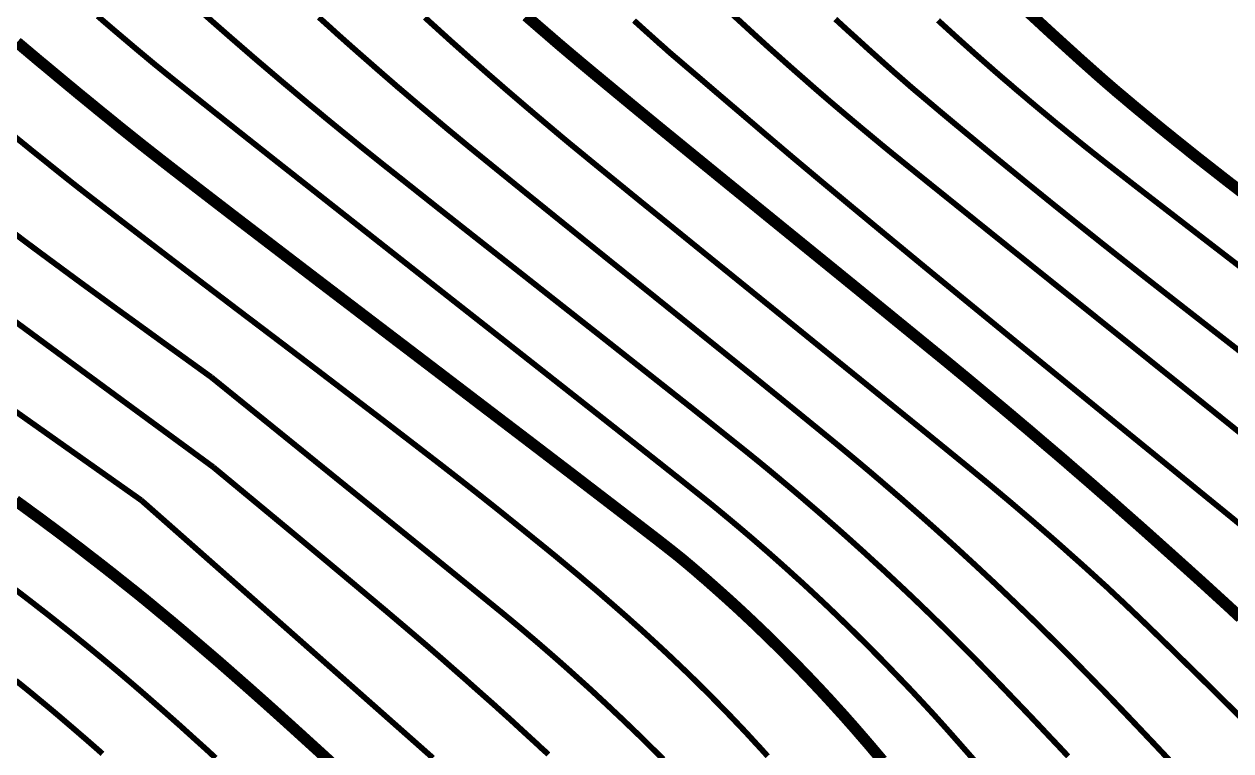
# Model space of a CAD drawing. Extents: x 36524600 to 36525730, y 2746759 to 2747713.
# Drawn here: x 36525133.72 to 36525149.49, y 2747485.99 to 2747495.48 of the extents above; entities that cross this region are included whole.
import ezdxf

# ---------------------------------------------------------------- set-up
doc = ezdxf.new("R2010")
doc.units = 0
doc.header["$LTSCALE"] = 1000
doc.header["$MEASUREMENT"] = 0
doc.layers.add('DGX', color=251, linetype='Continuous')

# ---------------------------------------------------------------- blocks, each defined once
blk = doc.blocks.new('dxt')
at = {"layer": 'DGX', "color": 253, "linetype": 'Continuous', "flags": 128}
for points, const_width in [([(36525146.775, 2747495.692), (36525146.937, 2747495.543), (36525147.094, 2747495.398), (36525147.242, 2747495.263), (36525147.38, 2747495.138), (36525147.508, 2747495.022), (36525147.626, 2747494.917), (36525147.734, 2747494.821), (36525147.833, 2747494.734), (36525147.921, 2747494.658), (36525148.005, 2747494.586), (36525148.09, 2747494.515), (36525148.174, 2747494.444), (36525148.259, 2747494.373), (36525148.344, 2747494.303), (36525148.429, 2747494.233), (36525148.514, 2747494.163), (36525148.6, 2747494.093), (36525148.686, 2747494.024), (36525148.771, 2747493.955), (36525148.858, 2747493.886), (36525148.944, 2747493.817), (36525149.03, 2747493.748), (36525149.117, 2747493.68), (36525149.204, 2747493.612), (36525149.291, 2747493.544), (36525149.378, 2747493.476), (36525149.465, 2747493.408), (36525149.553, 2747493.341), (36525149.64, 2747493.273)], 0.15), ([(36525149.669, 2747492.261), (36525149.079, 2747492.715), (36525148.601, 2747493.084), (36525148.233, 2747493.368), (36525147.977, 2747493.567), (36525147.832, 2747493.68), (36525147.742, 2747493.751), (36525147.652, 2747493.822), (36525147.563, 2747493.893), (36525147.474, 2747493.965), (36525147.385, 2747494.037), (36525147.297, 2747494.109), (36525147.208, 2747494.181), (36525147.12, 2747494.254), (36525147.032, 2747494.327), (36525146.944, 2747494.4), (36525146.857, 2747494.473), (36525146.77, 2747494.547), (36525146.682, 2747494.621), (36525146.596, 2747494.695), (36525146.509, 2747494.769), (36525146.422, 2747494.844), (36525146.333, 2747494.922), (36525146.237, 2747495.006), (36525146.134, 2747495.097), (36525146.026, 2747495.194), (36525145.91, 2747495.298), (36525145.789, 2747495.408), (36525145.66, 2747495.525)], 0.075), ([(36525149.634, 2747491.182), (36525149.162, 2747491.549), (36525148.74, 2747491.878), (36525148.369, 2747492.168), (36525148.047, 2747492.421), (36525147.775, 2747492.636), (36525147.553, 2747492.813), (36525147.359, 2747492.968), (36525147.173, 2747493.117), (36525146.995, 2747493.261), (36525146.823, 2747493.4), (36525146.66, 2747493.533), (36525146.503, 2747493.661), (36525146.354, 2747493.783), (36525146.212, 2747493.9), (36525146.078, 2747494.011), (36525145.952, 2747494.115), (36525145.833, 2747494.214), (36525145.722, 2747494.306), (36525145.619, 2747494.393), (36525145.524, 2747494.473), (36525145.436, 2747494.547), (36525145.356, 2747494.614), (36525145.276, 2747494.683), (36525145.187, 2747494.761), (36525145.088, 2747494.847), (36525144.981, 2747494.942), (36525144.865, 2747495.046), (36525144.74, 2747495.158), (36525144.606, 2747495.28), (36525144.463, 2747495.409), (36525144.318, 2747495.542)], 0.075), ([(36525149.844, 2747489.948), (36525149.497, 2747490.228), (36525149.1, 2747490.547), (36525148.655, 2747490.904), (36525148.16, 2747491.301), (36525147.617, 2747491.736), (36525147.078, 2747492.167), (36525146.598, 2747492.552), (36525146.176, 2747492.891), (36525145.813, 2747493.183), (36525145.508, 2747493.428), (36525145.261, 2747493.627), (36525145.073, 2747493.779), (36525144.943, 2747493.885), (36525144.843, 2747493.968), (36525144.743, 2747494.051), (36525144.643, 2747494.134), (36525144.543, 2747494.218), (36525144.443, 2747494.302), (36525144.344, 2747494.386), (36525144.245, 2747494.47), (36525144.146, 2747494.555), (36525144.048, 2747494.64), (36525143.95, 2747494.726), (36525143.852, 2747494.812), (36525143.754, 2747494.898), (36525143.657, 2747494.984), (36525143.56, 2747495.071), (36525143.463, 2747495.157), (36525143.366, 2747495.245), (36525143.27, 2747495.332), (36525143.174, 2747495.42), (36525143.078, 2747495.508), (36525142.982, 2747495.596)], 0.075), ([(36525149.85, 2747488.746), (36525149.512, 2747489.022), (36525149.095, 2747489.361), (36525148.601, 2747489.764), (36525148.028, 2747490.23), (36525147.377, 2747490.76), (36525146.712, 2747491.302), (36525146.096, 2747491.806), (36525145.528, 2747492.271), (36525145.01, 2747492.698), (36525144.541, 2747493.086), (36525144.12, 2747493.436), (36525143.749, 2747493.747), (36525143.427, 2747494.02), (36525143.146, 2747494.26), (36525142.899, 2747494.47), (36525142.686, 2747494.652), (36525142.507, 2747494.805), (36525142.361, 2747494.929), (36525142.25, 2747495.024), (36525142.172, 2747495.09), (36525142.129, 2747495.128), (36525142.099, 2747495.155), (36525142.062, 2747495.188), (36525142.017, 2747495.227), (36525141.966, 2747495.273), (36525141.907, 2747495.326), (36525141.841, 2747495.385), (36525141.768, 2747495.451), (36525141.688, 2747495.523)], 0.075), ([(36525149.612, 2747487.728), (36525149.443, 2747487.885), (36525149.273, 2747488.04), (36525149.102, 2747488.196), (36525148.931, 2747488.35), (36525148.763, 2747488.501), (36525148.602, 2747488.645), (36525148.448, 2747488.783), (36525148.301, 2747488.914), (36525148.16, 2747489.038), (36525148.027, 2747489.156), (36525147.901, 2747489.267), (36525147.781, 2747489.371), (36525147.666, 2747489.472), (36525147.549, 2747489.573), (36525147.433, 2747489.673), (36525147.317, 2747489.774), (36525147.2, 2747489.874), (36525147.083, 2747489.973), (36525146.966, 2747490.073), (36525146.849, 2747490.173), (36525146.731, 2747490.272), (36525146.614, 2747490.371), (36525146.496, 2747490.47), (36525146.378, 2747490.568), (36525146.26, 2747490.667), (36525146.142, 2747490.765), (36525146.024, 2747490.863), (36525145.905, 2747490.961), (36525145.762, 2747491.079), (36525145.569, 2747491.236), (36525145.326, 2747491.434), (36525145.034, 2747491.672), (36525144.692, 2747491.951), (36525144.301, 2747492.269), (36525143.86, 2747492.627), (36525143.369, 2747493.026), (36525142.877, 2747493.426), (36525142.429, 2747493.791), (36525142.027, 2747494.119), (36525141.67, 2747494.412), (36525141.359, 2747494.669), (36525141.092, 2747494.89), (36525140.871, 2747495.075), (36525140.695, 2747495.224), (36525140.547, 2747495.352), (36525140.409, 2747495.471), (36525140.28, 2747495.583)], 0.15), ([(36525149.646, 2747486.395), (36525149.482, 2747486.558), (36525149.298, 2747486.74), (36525149.095, 2747486.941), (36525148.889, 2747487.142), (36525148.699, 2747487.329), (36525148.523, 2747487.5), (36525148.362, 2747487.656), (36525148.216, 2747487.796), (36525148.085, 2747487.921), (36525147.968, 2747488.03), (36525147.867, 2747488.125), (36525147.772, 2747488.211), (36525147.678, 2747488.297), (36525147.583, 2747488.383), (36525147.488, 2747488.468), (36525147.392, 2747488.553), (36525147.297, 2747488.638), (36525147.201, 2747488.723), (36525147.105, 2747488.807), (36525147.008, 2747488.891), (36525146.911, 2747488.975), (36525146.814, 2747489.058), (36525146.717, 2747489.141), (36525146.62, 2747489.224), (36525146.522, 2747489.306), (36525146.424, 2747489.388), (36525146.326, 2747489.47), (36525146.197, 2747489.576), (36525146.009, 2747489.73), (36525145.762, 2747489.931), (36525145.455, 2747490.181), (36525145.088, 2747490.478), (36525144.661, 2747490.824), (36525144.175, 2747491.217), (36525143.63, 2747491.659), (36525143.083, 2747492.102), (36525142.592, 2747492.499), (36525142.159, 2747492.85), (36525141.782, 2747493.155), (36525141.463, 2747493.415), (36525141.2, 2747493.629), (36525140.994, 2747493.798), (36525140.845, 2747493.92), (36525140.725, 2747494.02), (36525140.605, 2747494.121), (36525140.485, 2747494.222), (36525140.366, 2747494.323), (36525140.247, 2747494.424), (36525140.128, 2747494.526), (36525140.009, 2747494.628), (36525139.891, 2747494.731), (36525139.773, 2747494.833), (36525139.655, 2747494.937), (36525139.538, 2747495.04), (36525139.421, 2747495.144), (36525139.304, 2747495.248), (36525139.188, 2747495.353), (36525139.072, 2747495.458), (36525138.956, 2747495.563)], 0.075), ([(36525148.678, 2747485.874), (36525148.48, 2747486.084), (36525148.294, 2747486.28), (36525148.122, 2747486.461), (36525147.963, 2747486.627), (36525147.817, 2747486.779), (36525147.684, 2747486.915), (36525147.558, 2747487.044), (36525147.431, 2747487.173), (36525147.304, 2747487.3), (36525147.176, 2747487.428), (36525147.047, 2747487.554), (36525146.918, 2747487.681), (36525146.789, 2747487.806), (36525146.659, 2747487.931), (36525146.528, 2747488.056), (36525146.397, 2747488.18), (36525146.265, 2747488.303), (36525146.133, 2747488.426), (36525146, 2747488.548), (36525145.867, 2747488.67), (36525145.733, 2747488.791), (36525145.599, 2747488.911), (36525145.464, 2747489.031), (36525145.328, 2747489.15), (36525145.193, 2747489.269), (36525145.056, 2747489.387), (36525144.919, 2747489.505), (36525144.782, 2747489.622), (36525144.644, 2747489.738), (36525144.505, 2747489.854), (36525144.344, 2747489.987), (36525144.136, 2747490.157), (36525143.883, 2747490.363), (36525143.584, 2747490.606), (36525143.24, 2747490.885), (36525142.849, 2747491.2), (36525142.413, 2747491.551), (36525141.931, 2747491.939), (36525141.449, 2747492.326), (36525141.014, 2747492.676), (36525140.626, 2747492.989), (36525140.284, 2747493.265), (36525139.989, 2747493.504), (36525139.74, 2747493.706), (36525139.538, 2747493.87), (36525139.383, 2747493.998), (36525139.251, 2747494.107), (36525139.12, 2747494.217), (36525138.989, 2747494.327), (36525138.858, 2747494.437), (36525138.728, 2747494.548), (36525138.597, 2747494.659), (36525138.468, 2747494.771), (36525138.339, 2747494.883), (36525138.21, 2747494.996), (36525138.081, 2747495.109), (36525137.953, 2747495.222), (36525137.825, 2747495.336), (36525137.698, 2747495.451), (36525137.571, 2747495.565)], 0.075), ([(36525147.359, 2747485.918), (36525147.232, 2747486.054), (36525147.104, 2747486.189), (36525146.978, 2747486.323), (36525146.854, 2747486.454), (36525146.731, 2747486.582), (36525146.609, 2747486.709), (36525146.49, 2747486.833), (36525146.372, 2747486.955), (36525146.255, 2747487.075), (36525146.139, 2747487.194), (36525146.022, 2747487.312), (36525145.905, 2747487.429), (36525145.787, 2747487.546), (36525145.669, 2747487.662), (36525145.55, 2747487.778), (36525145.431, 2747487.893), (36525145.311, 2747488.008), (36525145.19, 2747488.122), (36525145.069, 2747488.235), (36525144.948, 2747488.348), (36525144.825, 2747488.46), (36525144.703, 2747488.572), (36525144.58, 2747488.683), (36525144.456, 2747488.794), (36525144.332, 2747488.904), (36525144.207, 2747489.013), (36525144.082, 2747489.122), (36525143.956, 2747489.23), (36525143.83, 2747489.338), (36525143.703, 2747489.445), (36525143.576, 2747489.551), (36525143.449, 2747489.657), (36525143.32, 2747489.763), (36525143.168, 2747489.886), (36525142.967, 2747490.047), (36525142.718, 2747490.246), (36525142.421, 2747490.482), (36525142.075, 2747490.755), (36525141.681, 2747491.066), (36525141.24, 2747491.414), (36525140.749, 2747491.8), (36525140.26, 2747492.185), (36525139.821, 2747492.53), (36525139.431, 2747492.837), (36525139.091, 2747493.105), (36525138.801, 2747493.335), (36525138.561, 2747493.525), (36525138.37, 2747493.676), (36525138.23, 2747493.788), (36525138.114, 2747493.881), (36525137.999, 2747493.975), (36525137.884, 2747494.068), (36525137.769, 2747494.162), (36525137.654, 2747494.256), (36525137.54, 2747494.351), (36525137.425, 2747494.445), (36525137.312, 2747494.54), (36525137.198, 2747494.636), (36525137.084, 2747494.731), (36525136.971, 2747494.827), (36525136.858, 2747494.923), (36525136.745, 2747495.019), (36525136.633, 2747495.116), (36525136.521, 2747495.213), (36525136.409, 2747495.31), (36525136.297, 2747495.408), (36525136.185, 2747495.506), (36525136.074, 2747495.604)], 0.075), ([(36525146.158, 2747485.838), (36525146.024, 2747485.991), (36525145.899, 2747486.133), (36525145.784, 2747486.263), (36525145.678, 2747486.381), (36525145.582, 2747486.487), (36525145.495, 2747486.581), (36525145.412, 2747486.67), (36525145.33, 2747486.758), (36525145.247, 2747486.845), (36525145.163, 2747486.932), (36525145.079, 2747487.019), (36525144.995, 2747487.106), (36525144.911, 2747487.192), (36525144.826, 2747487.278), (36525144.741, 2747487.364), (36525144.655, 2747487.449), (36525144.569, 2747487.534), (36525144.483, 2747487.618), (36525144.396, 2747487.702), (36525144.309, 2747487.786), (36525144.222, 2747487.869), (36525144.134, 2747487.952), (36525144.046, 2747488.034), (36525143.958, 2747488.116), (36525143.869, 2747488.198), (36525143.779, 2747488.279), (36525143.69, 2747488.36), (36525143.6, 2747488.44), (36525143.51, 2747488.52), (36525143.419, 2747488.6), (36525143.328, 2747488.679), (36525143.237, 2747488.758), (36525143.145, 2747488.836), (36525143.053, 2747488.914), (36525142.96, 2747488.992), (36525142.867, 2747489.069), (36525142.774, 2747489.146), (36525142.681, 2747489.222), (36525142.542, 2747489.333), (36525142.315, 2747489.514), (36525141.997, 2747489.766), (36525141.59, 2747490.087), (36525141.094, 2747490.478), (36525140.508, 2747490.939), (36525139.833, 2747491.47), (36525139.068, 2747492.071), (36525138.303, 2747492.673), (36525137.626, 2747493.206), (36525137.036, 2747493.67), (36525136.535, 2747494.066), (36525136.122, 2747494.394), (36525135.797, 2747494.653), (36525135.56, 2747494.843), (36525135.411, 2747494.964), (36525135.306, 2747495.052), (36525135.201, 2747495.139), (36525135.097, 2747495.227), (36525134.993, 2747495.315), (36525134.889, 2747495.403), (36525134.785, 2747495.492), (36525134.682, 2747495.581)], 0.075), ([(36525144.932, 2747485.865), (36525144.879, 2747485.928), (36525144.829, 2747485.987), (36525144.781, 2747486.044), (36525144.732, 2747486.101), (36525144.683, 2747486.158), (36525144.634, 2747486.214), (36525144.585, 2747486.271), (36525144.536, 2747486.327), (36525144.486, 2747486.383), (36525144.437, 2747486.439), (36525144.387, 2747486.494), (36525144.336, 2747486.55), (36525144.286, 2747486.605), (36525144.236, 2747486.66), (36525144.185, 2747486.715), (36525144.134, 2747486.77), (36525144.083, 2747486.824), (36525144.031, 2747486.879), (36525143.98, 2747486.933), (36525143.928, 2747486.987), (36525143.876, 2747487.041), (36525143.824, 2747487.094), (36525143.772, 2747487.148), (36525143.719, 2747487.201), (36525143.667, 2747487.254), (36525143.614, 2747487.307), (36525143.561, 2747487.36), (36525143.508, 2747487.412), (36525143.454, 2747487.464), (36525143.401, 2747487.517), (36525143.347, 2747487.568), (36525143.293, 2747487.62), (36525143.239, 2747487.672), (36525143.184, 2747487.723), (36525143.13, 2747487.774), (36525143.075, 2747487.825), (36525143.02, 2747487.876), (36525142.965, 2747487.926), (36525142.91, 2747487.976), (36525142.854, 2747488.026), (36525142.798, 2747488.076), (36525142.742, 2747488.126), (36525142.686, 2747488.175), (36525142.63, 2747488.225), (36525142.573, 2747488.273), (36525142.517, 2747488.322), (36525142.46, 2747488.371), (36525142.403, 2747488.419), (36525142.346, 2747488.467), (36525142.288, 2747488.515), (36525142.185, 2747488.597), (36525141.992, 2747488.748), (36525141.707, 2747488.967), (36525141.331, 2747489.255), (36525140.865, 2747489.612), (36525140.308, 2747490.037), (36525139.659, 2747490.531), (36525138.92, 2747491.094), (36525138.176, 2747491.66), (36525137.513, 2747492.165), (36525136.932, 2747492.609), (36525136.431, 2747492.992), (36525136.011, 2747493.315), (36525135.673, 2747493.576), (36525135.416, 2747493.776), (36525135.239, 2747493.915), (36525135.104, 2747494.023), (36525134.968, 2747494.132), (36525134.833, 2747494.242), (36525134.698, 2747494.351), (36525134.564, 2747494.461), (36525134.429, 2747494.571), (36525134.295, 2747494.682), (36525134.161, 2747494.793), (36525134.028, 2747494.904), (36525133.894, 2747495.015), (36525133.761, 2747495.127), (36525133.628, 2747495.239)], 0.15), ([(36525133.552, 2747494.046), (36525133.701, 2747493.925), (36525133.85, 2747493.804), (36525134, 2747493.684), (36525134.15, 2747493.564), (36525134.3, 2747493.444), (36525134.474, 2747493.307), (36525134.697, 2747493.134), (36525134.967, 2747492.926), (36525135.285, 2747492.682), (36525135.651, 2747492.402), (36525136.064, 2747492.087), (36525136.526, 2747491.736), (36525137.036, 2747491.35), (36525137.547, 2747490.962), (36525138.014, 2747490.606), (36525138.438, 2747490.283), (36525138.817, 2747489.992), (36525139.152, 2747489.734), (36525139.443, 2747489.508), (36525139.69, 2747489.314), (36525139.893, 2747489.153), (36525140.068, 2747489.012), (36525140.232, 2747488.88), (36525140.384, 2747488.757), (36525140.525, 2747488.643), (36525140.654, 2747488.538), (36525140.771, 2747488.441), (36525140.877, 2747488.353), (36525140.972, 2747488.274), (36525141.06, 2747488.199), (36525141.149, 2747488.124), (36525141.237, 2747488.049), (36525141.324, 2747487.973), (36525141.412, 2747487.897), (36525141.499, 2747487.821), (36525141.586, 2747487.745), (36525141.672, 2747487.668), (36525141.759, 2747487.591), (36525141.845, 2747487.513), (36525141.93, 2747487.435), (36525142.015, 2747487.357), (36525142.1, 2747487.278), (36525142.184, 2747487.199), (36525142.268, 2747487.119), (36525142.352, 2747487.039), (36525142.435, 2747486.959), (36525142.517, 2747486.878), (36525142.6, 2747486.796), (36525142.682, 2747486.715), (36525142.763, 2747486.632), (36525142.844, 2747486.55), (36525142.925, 2747486.467), (36525143.005, 2747486.383), (36525143.086, 2747486.298), (36525143.17, 2747486.209), (36525143.255, 2747486.116), (36525143.344, 2747486.02), (36525143.434, 2747485.92)], 0.075), ([(36525136.165, 2747490.868), (36525135.821, 2747491.116), (36525135.5, 2747491.347), (36525135.201, 2747491.564), (36525134.924, 2747491.764), (36525134.67, 2747491.949), (36525134.438, 2747492.118), (36525134.229, 2747492.272), (36525134.042, 2747492.41), (36525133.866, 2747492.54), (36525133.691, 2747492.671), (36525133.517, 2747492.802)], 0.075), ([(36525142.069, 2747485.881), (36525141.993, 2747485.957), (36525141.917, 2747486.032), (36525141.841, 2747486.107), (36525141.765, 2747486.182), (36525141.688, 2747486.256), (36525141.611, 2747486.33), (36525141.534, 2747486.404), (36525141.456, 2747486.477), (36525141.378, 2747486.551), (36525141.3, 2747486.624), (36525141.222, 2747486.696), (36525141.144, 2747486.769), (36525141.065, 2747486.841), (36525140.986, 2747486.912), (36525140.906, 2747486.984), (36525140.827, 2747487.055), (36525140.747, 2747487.126), (36525140.666, 2747487.197), (36525140.586, 2747487.267), (36525140.505, 2747487.337), (36525140.424, 2747487.407), (36525140.343, 2747487.476), (36525140.262, 2747487.545), (36525140.18, 2747487.614), (36525140.098, 2747487.682), (36525139.965, 2747487.792), (36525139.729, 2747487.984), (36525139.391, 2747488.259), (36525138.951, 2747488.616), (36525138.408, 2747489.055), (36525137.762, 2747489.577), (36525137.015, 2747490.181), (36525136.165, 2747490.868)], 0.075), ([(36525136.191, 2747489.694), (36525136.742, 2747489.238), (36525137.242, 2747488.824), (36525137.69, 2747488.451), (36525138.087, 2747488.119), (36525138.433, 2747487.829), (36525138.727, 2747487.58), (36525138.97, 2747487.373), (36525139.162, 2747487.207), (36525139.322, 2747487.066), (36525139.473, 2747486.934), (36525139.612, 2747486.81), (36525139.741, 2747486.696), (36525139.86, 2747486.591), (36525139.967, 2747486.494), (36525140.065, 2747486.406), (36525140.151, 2747486.327), (36525140.229, 2747486.255), (36525140.301, 2747486.189), (36525140.367, 2747486.129), (36525140.427, 2747486.074), (36525140.48, 2747486.024), (36525140.528, 2747485.981), (36525140.569, 2747485.943)], 0.075), ([(36525133.085, 2747491.977), (36525133.991, 2747491.309), (36525135.026, 2747490.548), (36525136.191, 2747489.694)], 0.075), ([(36525135.252, 2747489.26), (36525136.431, 2747488.22), (36525137.459, 2747487.313), (36525138.335, 2747486.539), (36525139.061, 2747485.897)], 0.075), ([(36525133.438, 2747490.541), (36525134.293, 2747489.937), (36525135.252, 2747489.26)], 0.075), ([(36525133.609, 2747489.256), (36525133.717, 2747489.178), (36525133.824, 2747489.099), (36525133.932, 2747489.021), (36525134.039, 2747488.941), (36525134.146, 2747488.862), (36525134.252, 2747488.782), (36525134.359, 2747488.701), (36525134.465, 2747488.621), (36525134.57, 2747488.539), (36525134.676, 2747488.458), (36525134.781, 2747488.376), (36525134.886, 2747488.294), (36525134.99, 2747488.211), (36525135.095, 2747488.128), (36525135.199, 2747488.045), (36525135.304, 2747487.96), (36525135.412, 2747487.871), (36525135.523, 2747487.779), (36525135.638, 2747487.684), (36525135.755, 2747487.586), (36525135.875, 2747487.484), (36525135.998, 2747487.379), (36525136.124, 2747487.271), (36525136.255, 2747487.159), (36525136.391, 2747487.04), (36525136.532, 2747486.916), (36525136.679, 2747486.787), (36525136.832, 2747486.651), (36525136.99, 2747486.51), (36525137.153, 2747486.363), (36525137.322, 2747486.21), (36525137.488, 2747486.059), (36525137.643, 2747485.918), (36525137.787, 2747485.786)], 0.15), ([(36525136.222, 2747485.897), (36525136.104, 2747486.006), (36525135.986, 2747486.112), (36525135.87, 2747486.217), (36525135.755, 2747486.321), (36525135.641, 2747486.422), (36525135.528, 2747486.522), (36525135.416, 2747486.62), (36525135.305, 2747486.717), (36525135.193, 2747486.814), (36525135.081, 2747486.91), (36525134.968, 2747487.006), (36525134.855, 2747487.101), (36525134.742, 2747487.195), (36525134.628, 2747487.289), (36525134.513, 2747487.383), (36525134.398, 2747487.476), (36525134.283, 2747487.568), (36525134.167, 2747487.66), (36525134.051, 2747487.752), (36525133.935, 2747487.842), (36525133.818, 2747487.933), (36525133.701, 2747488.023), (36525133.583, 2747488.112)], 0.075), ([(36525133.614, 2747486.906), (36525133.719, 2747486.822), (36525133.823, 2747486.737), (36525133.927, 2747486.651), (36525134.03, 2747486.566), (36525134.134, 2747486.479), (36525134.236, 2747486.392), (36525134.338, 2747486.305), (36525134.44, 2747486.217), (36525134.542, 2747486.129), (36525134.643, 2747486.041), (36525134.744, 2747485.952)], 0.075)]:
    blk.add_lwpolyline(points, dxfattribs=dict(at, const_width=const_width))

msp = doc.modelspace()

# ---------------------------------------------------------------- block references
msp.add_blockref('dxt', (0, 0))

doc.saveas('drawing.dxf')
